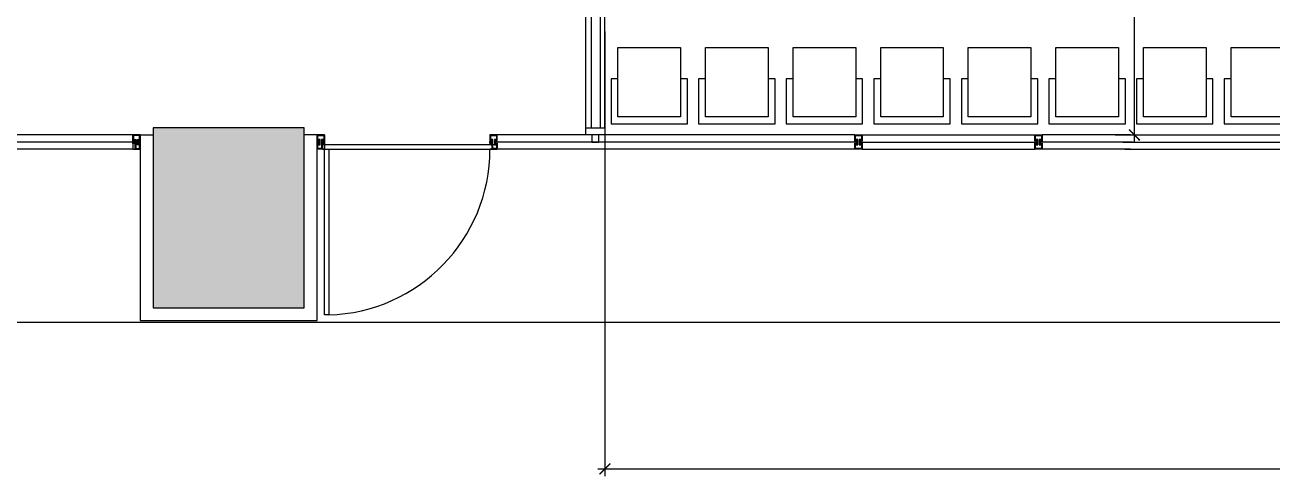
# Model space of a CAD drawing. Header units: millimetres. Extents: x 489570 to 664474, y -400689 to -233120.
# Drawn here: x 536595 to 545257, y -294219 to -291086 of the extents above; entities that cross this region are included whole.
import ezdxf

# ---------------------------------------------------------------- set-up
doc = ezdxf.new("R2010")
doc.units = ezdxf.units.MM
doc.header["$LTSCALE"] = 10
doc.header["$MEASUREMENT"] = 0
doc.linetypes.add('HIDDEN', pattern=[0.375, 0.25, -0.125])
for name, color, linetype in [('03AFP', 2, 'Continuous'), ('06APP', 1, 'HIDDEN'), ('07APP', 7, 'Continuous'), ('XREF BB LVL 3$0$X-WTC3-Level 3 segmented$0$COL', 7, 'Continuous'), ('XREF BB LVL 3$0$X-WTC3-Level 3 segmented$0$DMS', 7, 'Continuous'), ('XREF BB LVL 3$0$X-WTC3-Level 3 segmented$0$DOOR', 2, 'Continuous'), ('XREF BB LVL 3$0$X-WTC3-Level 3 segmented$0$FIN', 7, 'Continuous'), ('XREF BB LVL 3$0$X-WTC3-Level 3 segmented$0$HAT', 251, 'Continuous'), ('XREF BB LVL 3$0$X-WTC3-Level 3 segmented$0$WIN', 2, 'Continuous'), ('XREF WTC3 FPPP MAY09 1$0$X-WTC3-Level 3 segmented$0$PAR-FUL', 2, 'Continuous')]:
    doc.layers.add(name, color=color, linetype=linetype)
doc.styles.add('DIM', font='ROMANS.shx', dxfattribs={"width": 0.8})
doc.dimstyles.new('DIM 50', dxfattribs={"dimscale": 50, "dimtxt": 2, "dimasz": 1.5, "dimexe": 1, "dimexo": 1, "dimgap": 1, "dimtad": 1, "dimdec": 0, "dimzin": 0, "dimdsep": 46, "dimtxsty": 'DIM', "dimblk": 'ARCHTICK', "dimcen": 0.09, "dimdle": 1, "dimclrd": 9, "dimclre": 9, "dimclrt": 3, "dimadec": 0, "dimazin": 0, "dimtfac": 1, "dimtdec": 0, "dimtix": 1, "dimtmove": 2, "dimatfit": 3, "dimldrblk": 'DOT', "dimfxl": 2, "dimtolj": 1, "dimtzin": 0, "dimarcsym": 0})

# ---------------------------------------------------------------- blocks, each defined once
blk = doc.blocks.new('XREF BB LVL 3$0$X-WTC3-Level 3 segmented$0$C125105')
at = {"layer": 'XREF BB LVL 3$0$X-WTC3-Level 3 segmented$0$HAT'}
blk.add_hatch(color=256, dxfattribs=at).paths.add_polyline_path([(-524.75, -1250), (525.25, -1250), (525.25, 0), (-524.75, 0)])
at = {"layer": 'XREF BB LVL 3$0$X-WTC3-Level 3 segmented$0$COL'}
blk.add_lwpolyline([(-524.75, -1250), (525.25, -1250), (525.25, 0), (-524.75, 0)], close=True, dxfattribs=at)
blk = doc.blocks.new('XREF BB LVL 3$0$X-WTC3-Level 3 segmented$0$STRU')
at = {"layer": 'XREF BB LVL 3$0$X-WTC3-Level 3 segmented$0$COL', "rotation": 90}
blk.add_blockref('XREF BB LVL 3$0$X-WTC3-Level 3 segmented$0$C125105', (-22400, -0.25), dxfattribs=at)
blk = doc.blocks.new('XREF BB LVL 3$0$X-WTC3-Level 3 segmented$0$Fra6')
for points in [[(0.434, 0), (0, 0), (0, 0.5), (0.434, 0.5)], [(0.434, -0.001), (0.434, 0.04), (0.364, 0.09), (0.364, 0.145), (1, 0.145), (1, 0.5), (0.566, 0.5), (0.566, 0.46), (0.636, 0.41), (0.636, 0.355), (0.364, 0.355), (0.364, 0.41), (0.434, 0.46), (0.434, 0.501)]]:
    blk.add_lwpolyline(points)
for points in [[(0.314, 0.305), (0.314, 0.45), (0.05, 0.45), (0.05, 0.05), (0.314, 0.05), (0.314, 0.195), (0.95, 0.195), (0.95, 0.45), (0.686, 0.45), (0.686, 0.305)], [(0.553, 0.454), (0.553, 0.5), (0.447, 0.5), (0.447, 0.454), (0.378, 0.404), (0.378, 0.367), (0.473, 0.367), (0.473, 0.472), (0.527, 0.472), (0.527, 0.367), (0.622, 0.367), (0.622, 0.404)], [(0.386, 0.136), (0.483, 0.136), (0.483, 0.036), (0.557, 0.036), (0.557, 0.136), (0.6, 0.136), (0.6, 0), (0.45, 0), (0.45, 0.042), (0.386, 0.088)]]:
    blk.add_lwpolyline(points, close=True)
blk = doc.blocks.new('XREF BB LVL 3$0$X-WTC3-Level 3 segmented$0$fra2')
for points in [[(0.434, 0), (0, 0), (0, 0.5), (0.434, 0.5)], [(0.434, 0.501), (0.434, 0.46), (0.364, 0.41), (0.364, 0.355), (0.636, 0.355), (0.636, 0.41), (0.566, 0.46), (0.566, 0.5), (1, 0.5), (1, 0), (0.566, 0), (0.566, 0.04), (0.636, 0.09), (0.636, 0.145), (0.364, 0.145), (0.364, 0.09), (0.434, 0.04), (0.434, -0.001)]]:
    blk.add_lwpolyline(points)
blk.add_lwpolyline([(0.686, 0.305), (0.686, 0.45), (0.95, 0.45), (0.95, 0.05), (0.686, 0.05), (0.686, 0.195), (0.314, 0.195), (0.314, 0.05), (0.05, 0.05), (0.05, 0.45), (0.314, 0.45), (0.314, 0.305)], close=True)
blk = doc.blocks.new('XREF BB LVL 3$0$X-WTC3-Level 3 segmented$0$Fra5')
for points in [[(0.434, 0), (0, 0), (0, 0.5), (0.434, 0.5)], [(0.434, -0.001), (0.434, 0.04), (0.364, 0.09), (0.364, 0.145), (0.636, 0.145), (0.636, 0.09), (0.566, 0.04), (0.566, 0), (1, 0), (1, 0.355), (0.364, 0.355), (0.364, 0.41), (0.434, 0.46), (0.434, 0.501)]]:
    blk.add_lwpolyline(points)
for points in [[(0.314, 0.05), (0.314, 0.195), (0.686, 0.195), (0.686, 0.05), (0.95, 0.05), (0.95, 0.305), (0.314, 0.305), (0.314, 0.45), (0.05, 0.45), (0.05, 0.05)], [(0.386, 0.412), (0.386, 0.364), (0.483, 0.364), (0.483, 0.464), (0.557, 0.464), (0.557, 0.364), (0.6, 0.364), (0.6, 0.5), (0.45, 0.5), (0.45, 0.458)]]:
    blk.add_lwpolyline(points, close=True)
blk = doc.blocks.new('_ARCHTICK')
at = {"color": 0, "linetype": 'ByBlock', "const_width": 0.15}
blk.add_lwpolyline([(-0.5, -0.5), (0.5, 0.5)], dxfattribs=at)
blk = doc.blocks.new('*D95')
at = {"layer": '07APP', "color": 9, "lineweight": -2, "transparency": 16777216}
for p, q in [((544300.7, -291899.6), (544300.7, -286721.6)), ((543921.5, -286771.6), (544350.7, -286771.6)), ((544166.5, -291849.6), (544350.7, -291849.6))]:
    blk.add_line(p, q, dxfattribs=at)
at = {"layer": 'Defpoints', "color": 0, "transparency": 16777216}
for p in [(543871.5, -286771.6), (544300.7, -286771.6), (544116.5, -291849.6)]:
    blk.add_point(p, dxfattribs=at)
at = {"layer": '07APP', "color": 9, "lineweight": -2, "transparency": 16777216, "xscale": 75, "yscale": 75, "zscale": 75}
for p, rotation in [((544300.7, -286771.6), 90), ((544300.7, -291849.6), 270)]:
    blk.add_blockref('_ARCHTICK', p, dxfattribs=dict(at, rotation=rotation))
at = {"layer": '07APP', "color": 3, "transparency": 16777216, "insert": (544200.7, -289310.6), "char_height": 100, "attachment_point": 5, "rotation": 90, "style": 'DIM'}
blk.add_mtext('\\A1;5078', dxfattribs=at)
blk = doc.blocks.new('_DOT')
at = {"color": 0, "linetype": 'ByBlock'}
blk.add_line((-0.5, 0), (-1, 0), dxfattribs=at)
at = {"color": 0, "linetype": 'ByBlock', "const_width": 0.5}
blk.add_lwpolyline([(-0.25, 0, 1), (0.25, 0, 1)], format="xyb", close=True, dxfattribs=at)
blk = doc.blocks.new('dot')
at = {"color": 2, "lineweight": -2}
for p, q in [((0, -20.65), (0, 20.65)), ((-20.65, 0), (20.65, 0))]:
    blk.add_line(p, q, dxfattribs=at)
at = {"const_width": 10}
blk.add_lwpolyline([(5, 0, 1), (-5, 0, 1)], format="xyb", close=True, dxfattribs=at)
blk = doc.blocks.new('*D120')
at = {"layer": '03AFP', "color": 9, "lineweight": -2, "transparency": 16777216}
for p, q in [((557036.5, -290455.4), (557036.5, -294218.8)), ((540623.6, -291130.8), (540623.6, -294218.8)), ((540573.6, -294168.8), (557086.5, -294168.8))]:
    blk.add_line(p, q, dxfattribs=at)
at = {"layer": 'Defpoints', "color": 0, "transparency": 16777216}
for p in [(557036.5, -290405.4), (540623.6, -291080.8), (557036.5, -294168.8)]:
    blk.add_point(p, dxfattribs=at)
at = {"layer": '03AFP', "color": 9, "lineweight": -2, "transparency": 16777216, "xscale": 75, "yscale": 75, "zscale": 75, "rotation": 180}
blk.add_blockref('_ARCHTICK', (540623.6, -294168.8), dxfattribs=at)
at = {"layer": '03AFP', "color": 9, "lineweight": -2, "transparency": 16777216, "xscale": 75, "yscale": 75, "zscale": 75}
blk.add_blockref('_ARCHTICK', (557036.5, -294168.8), dxfattribs=at)
at = {"layer": '03AFP', "color": 3, "transparency": 16777216, "insert": (548830.1, -294068.8), "char_height": 100, "attachment_point": 5, "style": 'DIM'}
blk.add_mtext('\\A1;16413', dxfattribs=at)

msp = doc.modelspace()

# ---------------------------------------------------------------- linework, layer by layer
at = {"layer": '03AFP'}
for points in [[(541148.4, -291725.1), (540713.9, -291725.1), (540713.9, -291242.3), (541148.4, -291242.3), (541148.4, -291725.1), (540713.9, -291725.1), (540713.9, -291459.5), (540665.6, -291459.5), (540665.6, -291773.4), (541196.7, -291773.4), (541196.7, -291459.5), (541148.4, -291459.5), (541148.4, -291725.1)], [(541756.8, -291725.1), (541322.2, -291725.1), (541322.2, -291242.3), (541756.8, -291242.3), (541756.8, -291725.1), (541322.2, -291725.1), (541322.2, -291459.5), (541274, -291459.5), (541274, -291773.4), (541805.1, -291773.4), (541805.1, -291459.5), (541756.8, -291459.5), (541756.8, -291725.1)], [(542365.1, -291725.1), (541930.6, -291725.1), (541930.6, -291242.3), (542365.1, -291242.3), (542365.1, -291725.1), (541930.6, -291725.1), (541930.6, -291459.5), (541882.3, -291459.5), (541882.3, -291773.4), (542413.4, -291773.4), (542413.4, -291459.5), (542365.1, -291459.5), (542365.1, -291725.1)], [(542973.5, -291725.1), (542539, -291725.1), (542539, -291242.3), (542973.5, -291242.3), (542973.5, -291725.1), (542539, -291725.1), (542539, -291459.5), (542490.7, -291459.5), (542490.7, -291773.4), (543021.8, -291773.4), (543021.8, -291459.5), (542973.5, -291459.5), (542973.5, -291725.1)], [(543581.9, -291725.1), (543147.3, -291725.1), (543147.3, -291242.3), (543581.9, -291242.3), (543581.9, -291725.1), (543147.3, -291725.1), (543147.3, -291459.5), (543099, -291459.5), (543099, -291773.4), (543630.1, -291773.4), (543630.1, -291459.5), (543581.9, -291459.5), (543581.9, -291725.1)], [(544190.2, -291725.1), (543755.7, -291725.1), (543755.7, -291242.3), (544190.2, -291242.3), (544190.2, -291725.1), (543755.7, -291725.1), (543755.7, -291459.5), (543707.4, -291459.5), (543707.4, -291773.4), (544238.5, -291773.4), (544238.5, -291459.5), (544190.2, -291459.5), (544190.2, -291725.1)], [(544798.6, -291725.1), (544364, -291725.1), (544364, -291242.3), (544798.6, -291242.3), (544798.6, -291725.1), (544364, -291725.1), (544364, -291459.5), (544315.7, -291459.5), (544315.7, -291773.4), (544846.9, -291773.4), (544846.9, -291459.5), (544798.6, -291459.5), (544798.6, -291725.1)], [(545406.9, -291725.1), (544972.4, -291725.1), (544972.4, -291242.3), (545406.9, -291242.3), (545406.9, -291725.1), (544972.4, -291725.1), (544972.4, -291459.5), (544924.1, -291459.5), (544924.1, -291773.4), (545455.2, -291773.4), (545455.2, -291459.5), (545406.9, -291459.5), (545406.9, -291725.1)]]:
    msp.add_lwpolyline(points, close=True, dxfattribs=at)
at = {"layer": '06APP'}
for p, q in [((540489.6, -291799.6), (540489.6, -286271.6)), ((540529.6, -291799.6), (540529.6, -286773.5)), ((540593.6, -291799.6), (540593.6, -286773.5)), ((540623.6, -291799.6), (540623.6, -286773.5))]:
    msp.add_line(p, q, dxfattribs=at)
at = {"layer": '07APP'}
for p, q in [((540489.6, -291799.6), (540489.6, -286271.6)), ((540529.6, -291799.6), (540529.6, -286771.6)), ((540593.6, -291799.6), (540593.6, -286771.6)), ((540623.6, -291799.6), (540623.6, -286771.6))]:
    msp.add_line(p, q, dxfattribs=at)
at = {"layer": 'XREF BB LVL 3$0$X-WTC3-Level 3 segmented$0$DOOR'}
for p, q in [((537344.7, -291849.6), (536159.7, -291849.6)), ((537394.7, -291849.6), (537344.7, -291849.6)), ((537344.7, -291849.6), (537344.7, -291949.6)), ((537394.7, -291949.6), (537394.7, -291849.6)), ((538624.7, -291849.6), (538674.7, -291849.6)), ((538624.7, -291949.6), (538624.7, -291849.6)), ((538674.7, -291849.6), (538674.7, -291949.6)), ((539824.7, -291849.6), (539874.7, -291849.6)), ((542359.7, -291849.6), (539874.7, -291849.6)), ((542409.7, -291849.6), (543609.7, -291849.6)), ((544274, -291849.6), (543659.7, -291849.6)), ((544235.4, -291849.6), (546109.7, -291849.6)), ((537344.7, -291949.6), (536159.7, -291949.6)), ((537344.7, -291949.6), (537394.7, -291949.6)), ((538674.7, -291949.6), (538624.7, -291949.6)), ((538674.7, -293099.6), (538674.7, -291949.6)), ((538674.7, -291949.6), (538704.7, -291949.6)), ((538704.7, -291949.6), (538704.7, -293099.6)), ((539874.7, -291949.6), (539824.7, -291949.6)), ((542359.7, -291949.6), (539874.7, -291949.6)), ((542409.7, -291949.6), (543609.7, -291949.6)), ((544274, -291949.6), (543659.7, -291949.6)), ((544235.4, -291949.6), (546109.7, -291949.6)), ((538704.7, -293099.6), (538674.7, -293099.6))]:
    msp.add_line(p, q, dxfattribs=at)
at = {"layer": 'XREF BB LVL 3$0$X-WTC3-Level 3 segmented$0$DOOR', "color": 4}
for p, q in [((537344.7, -291899.6), (536159.7, -291899.6)), ((542374.2, -291899.6), (539860.2, -291899.6)), ((542395.2, -291899.6), (543624.2, -291899.6)), ((544288.5, -291899.6), (543645.2, -291899.6)), ((544220.9, -291899.6), (546124.2, -291899.6))]:
    msp.add_line(p, q, dxfattribs=at)
at = {"layer": 'XREF BB LVL 3$0$X-WTC3-Level 3 segmented$0$DOOR'}
msp.add_lwpolyline([(539872.5, -291949.6), (539872.5, -291917.8), (538661.9, -291917.8), (538661.9, -291949.6)], close=True, dxfattribs=at)
msp.add_arc((538674, -291949.3), 1150.7, 271.52831, 359.98603, dxfattribs=at)
at = {"layer": 'XREF BB LVL 3$0$X-WTC3-Level 3 segmented$0$FIN'}
for p, q in [((537394.7, -291849.6), (537484.7, -291849.6)), ((538624.7, -291849.6), (538534.7, -291849.6)), ((538624.7, -291849.6), (538534.7, -291849.6))]:
    msp.add_line(p, q, dxfattribs=at)
msp.add_lwpolyline([(537394.7, -291849.6), (537394.7, -293139.6), (538624.7, -293139.6), (538624.7, -291849.6)], dxfattribs=at)
at = {"layer": 'XREF BB LVL 3$0$X-WTC3-Level 3 segmented$0$WIN'}
msp.add_line((526134.7, -293149.6), (549884.7, -293149.6), dxfattribs=at)
at = {"layer": 'XREF WTC3 FPPP MAY09 1$0$X-WTC3-Level 3 segmented$0$PAR-FUL'}
for points in [[(540489.6, -291849.6), (540489.6, -291799.6), (540623.6, -291799.6), (540623.6, -291849.6)], [(540531.6, -291849.6), (540531.6, -291899.6), (540581.6, -291899.6), (540581.6, -291849.6)]]:
    msp.add_lwpolyline(points, close=True, dxfattribs=at)

# ---------------------------------------------------------------- block references
at = {"layer": 'XREF BB LVL 3$0$X-WTC3-Level 3 segmented$0$COL', "rotation": 180}
msp.add_blockref('XREF BB LVL 3$0$X-WTC3-Level 3 segmented$0$C125105', (538010, -293049.6), dxfattribs=at)
at = {"layer": 'XREF BB LVL 3$0$X-WTC3-Level 3 segmented$0$DMS', "rotation": 90}
msp.add_blockref('XREF BB LVL 3$0$X-WTC3-Level 3 segmented$0$STRU', (538009.7, -270649.6), dxfattribs=at)
at = {"layer": 'XREF BB LVL 3$0$X-WTC3-Level 3 segmented$0$DOOR', "yscale": 100, "zscale": 100}
for name, p, xscale, rotation in [('XREF BB LVL 3$0$X-WTC3-Level 3 segmented$0$Fra6', (537344.5, -291849.6), 100, 270), ('XREF BB LVL 3$0$X-WTC3-Level 3 segmented$0$Fra6', (538675, -291849.6), -100, 90), ('XREF BB LVL 3$0$X-WTC3-Level 3 segmented$0$Fra5', (539874.7, -291849.6), -100, 90), ('XREF BB LVL 3$0$X-WTC3-Level 3 segmented$0$fra2', (542409.7, -291949.6), 100, 90), ('XREF BB LVL 3$0$X-WTC3-Level 3 segmented$0$fra2', (543659.7, -291949.6), 100, 90)]:
    msp.add_blockref(name, p, dxfattribs=dict(at, xscale=xscale, rotation=rotation))

# ---------------------------------------------------------------- dimensions: what is measured, and where the dimension line sits
at = {"layer": '03AFP'}
dim = msp.add_linear_dim(base=(557036.5, -294168.8), p1=(540623.6, -291080.8), p2=(557036.5, -290405.4), dimstyle='DIM 50', override={"dimldrblk": 'dot'}, dxfattribs=at)
dim.commit()
dim.dimension.update_dxf_attribs({"geometry": '*D120', "text_midpoint": (548830.1, -294068.8)})
at = {"layer": '07APP'}
dim = msp.add_linear_dim(base=(544300.7, -286771.6), p1=(544116.5, -291849.6), p2=(543871.5, -286771.6), angle=90, dimstyle='DIM 50', override={"dimldrblk": 'dot'}, dxfattribs=at)
dim.commit()
dim.dimension.update_dxf_attribs({"geometry": '*D95', "text_midpoint": (544200.7, -289310.6)})

doc.saveas('drawing.dxf')
